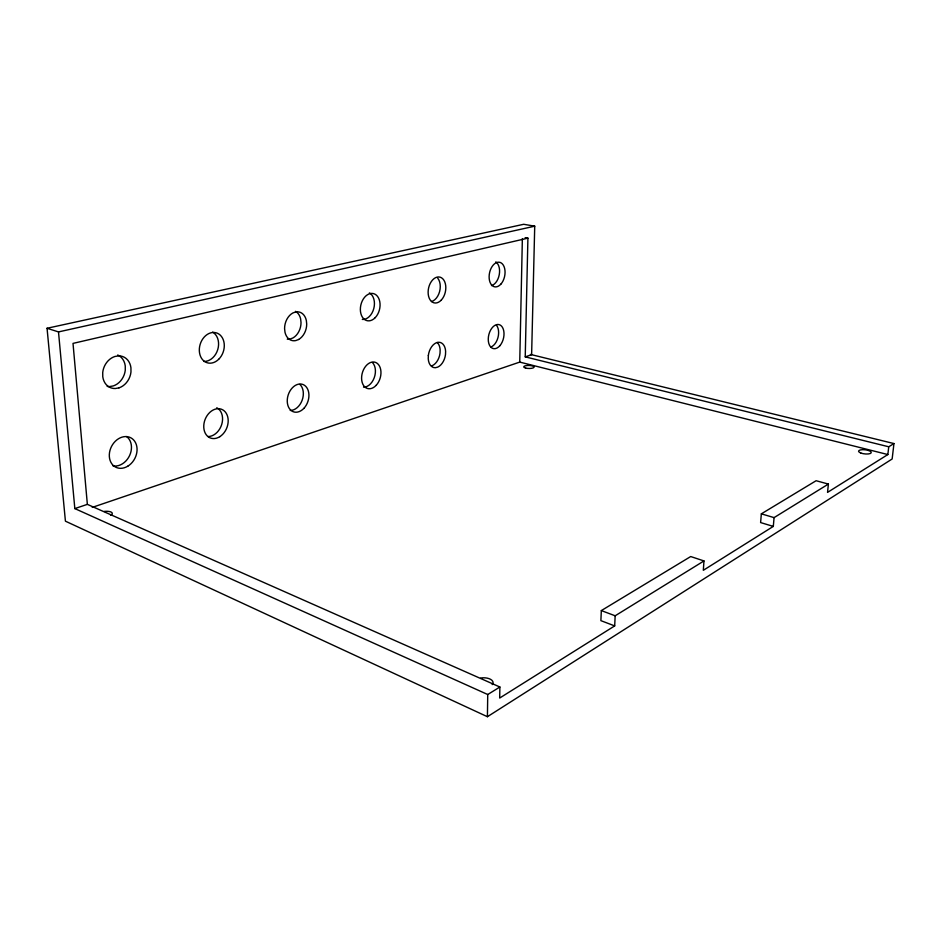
<?xml version="1.0" encoding="UTF-8"?>
<svg xmlns="http://www.w3.org/2000/svg" width="941" height="941" viewBox="0 0 941 941"><rect width="100%" height="100%" fill="white"/><g stroke="black" fill="none" stroke-linecap="round" stroke-linejoin="round"><path stroke-width="1.41" d="M487.414 716.713L487.732 694.517L499.883 687.012L499.683 698.046L614.685 625.906L615.167 615.79L703.974 560.93L703.315 570.305L773.302 526.407L774.078 517.621L828.386 484.074L827.551 492.378L887.845 454.55L888.751 446.787L893.95 443.564L892.15 458.985L487.414 716.713L65.423 521.173L47.05 328.268L523.714 224.287L534.723 226.181L531.618 354.71L525.231 356.862L527.913 238.144L525.16 237.65M92.253 507.387L519.738 362.097L522.361 238.626M703.974 560.93L690.706 556.543L601.323 610.591L600.887 620.648L614.685 625.906M828.386 484.074L816.118 480.722L761.34 513.845L760.61 522.573L773.302 526.407M47.05 328.268L58.495 331.914L74.833 508.587L87.36 504.364L499.883 687.012M431.519 365.849L432.26 365.661A12.927 8.375 -75.6 0 0 440.035 353.122L440.141 349.876A12.927 8.375 -75.6 0 0 437.118 342.395M527.913 238.144L73.01 343.394L87.36 504.364M58.495 331.914L534.723 226.181M530.43 354.416L893.95 443.564M525.231 356.862L888.751 446.787M519.738 362.097L887.845 454.55M761.34 513.845L774.078 517.621M601.323 610.591L615.167 615.79M74.833 508.587L487.732 694.517M299.885 384.399A14.421 10.398 -71.8 0 1 302.12 400.313A14.421 10.398 -71.8 0 1 290.251 410.452M212.654 332.102A15.574 12.151 -72.7 0 1 217.747 349.582A15.574 12.151 -72.7 0 1 203.797 361.426M369.39 292.91A13.868 9.622 -77.1 0 1 373.777 308.601A13.868 9.622 -77.1 0 1 362.32 319.434M437.718 278.171A13.162 8.622 -78.1 0 1 439.6 291.569A13.162 8.622 -78.1 0 1 431.472 301.543M496.472 325.245A12.304 7.575 -76.6 0 1 497.965 337.584A12.304 7.575 -76.6 0 1 490.626 347.135M372.483 362.556A13.621 9.304 -74.1 0 1 374.247 377.717A13.621 9.304 -74.1 0 1 363.52 387.151M117.707 354.992A16.656 13.762 -67.6 0 1 125.259 365.931L125.282 370.095A16.656 13.762 -67.6 0 1 113.32 385.916L109.615 386.563A16.656 13.762 -67.6 0 1 107.18 386.386M216.771 407.759A15.338 11.657 -68.4 0 1 221.747 424.356A15.338 11.657 -68.4 0 1 208.09 436.565M126.6 436.542A16.456 13.115 -62.8 0 1 129.623 455.503A16.456 13.115 -62.8 0 1 112.979 465.889M495.789 261.904A12.492 7.751 -78.8 0 1 499.271 274.619A12.492 7.751 -78.8 0 1 491.484 285.594M295.509 311.342A14.656 10.774 -75.4 0 1 300.638 318.975L301.026 322.563A14.656 10.774 -75.4 0 1 292.969 337.937L290.122 339.031A14.656 10.774 -75.4 0 1 287.252 339.16M480.769 678.038A9.21 4.764 0.5 0 1 490.661 679.378A9.21 4.764 0.5 0 1 492.214 684.601M104.216 511.422A7.504 2.752 -6 0 1 111.45 512.257A7.504 2.752 -6 0 1 110.532 515.386M428.343 355.486L428.249 358.78A12.962 8.363 -75.6 0 0 435.448 367.708L437.718 367.119A12.962 8.363 -75.6 0 0 445.505 354.534L445.622 351.275A12.962 8.363 -75.6 0 0 438.541 342.265L436.259 342.795A12.962 8.363 -75.6 0 0 428.343 355.486M298.638 339.478L295.792 340.583A14.715 10.763 -75.4 0 1 284.994 332.267L284.582 328.609A14.715 10.763 -75.4 0 1 292.804 313L295.686 311.953A14.715 10.763 -75.4 0 1 306.331 320.446L306.707 324.045A14.715 10.763 -75.4 0 1 298.638 339.478M118.978 387.868L115.284 388.527A16.726 13.762 -67.7 0 1 102.769 376.753L102.722 372.495A16.726 13.762 -67.7 0 1 114.978 356.463L118.695 355.874A16.726 13.762 -67.7 0 1 130.94 367.802L130.975 371.977A16.726 13.762 -67.7 0 1 118.978 387.868M303.837 408.394A14.468 10.386 -71.9 0 0 303.19 384.587A14.468 10.386 -71.9 0 0 287.252 401.36A14.468 10.386 -71.9 0 0 303.837 408.394M218.653 359.321A15.632 12.139 -72.7 0 0 217.43 333.255A15.632 12.139 -72.7 0 0 199.327 350.875A15.632 12.139 -72.7 0 0 218.653 359.321M375.259 317.623A13.915 9.598 -77.1 0 0 375.036 294.215A13.915 9.598 -77.1 0 0 360.356 309.554A13.915 9.598 -77.1 0 0 375.259 317.623M441.329 300.038A13.209 8.61 -78.1 0 0 441.47 277.76A13.209 8.61 -78.1 0 0 428.12 292.157A13.209 8.61 -78.1 0 0 441.329 300.038M499.871 345.712A12.339 7.552 -76.6 0 0 500.283 325.104A12.339 7.552 -76.6 0 0 488.261 338.948A12.339 7.552 -76.6 0 0 499.871 345.712M376.235 385.245A13.668 9.292 -74.1 0 0 376.024 362.603A13.668 9.292 -74.1 0 0 361.591 378.282A13.668 9.292 -74.1 0 0 376.235 385.245M219.794 436.683A15.409 11.645 -68.4 0 0 224.111 410.782A15.409 11.645 -68.4 0 0 204.009 423.415A15.409 11.645 -68.4 0 0 219.794 436.683M127.811 466.183A16.526 13.115 -63 0 0 132.21 438.671A16.526 13.115 -63 0 0 109.532 452.492A16.526 13.115 -63 0 0 127.811 466.183M500.859 284.158A12.527 7.74 -78.7 0 0 501.282 262.986A12.527 7.74 -78.7 0 0 489.12 276.501A12.527 7.74 -78.7 0 0 500.859 284.158M860.85 453.044A6.411 2.082 6.4 0 0 871.19 452.833A6.411 2.082 6.4 0 0 862.709 449.669A6.411 2.082 6.4 0 0 860.85 453.044M525.678 368.084A5.187 1.517 1.3 0 0 534.029 367.284A5.187 1.517 1.3 0 0 526.96 365.52A5.187 1.517 1.3 0 0 525.678 368.084"/></g></svg>
